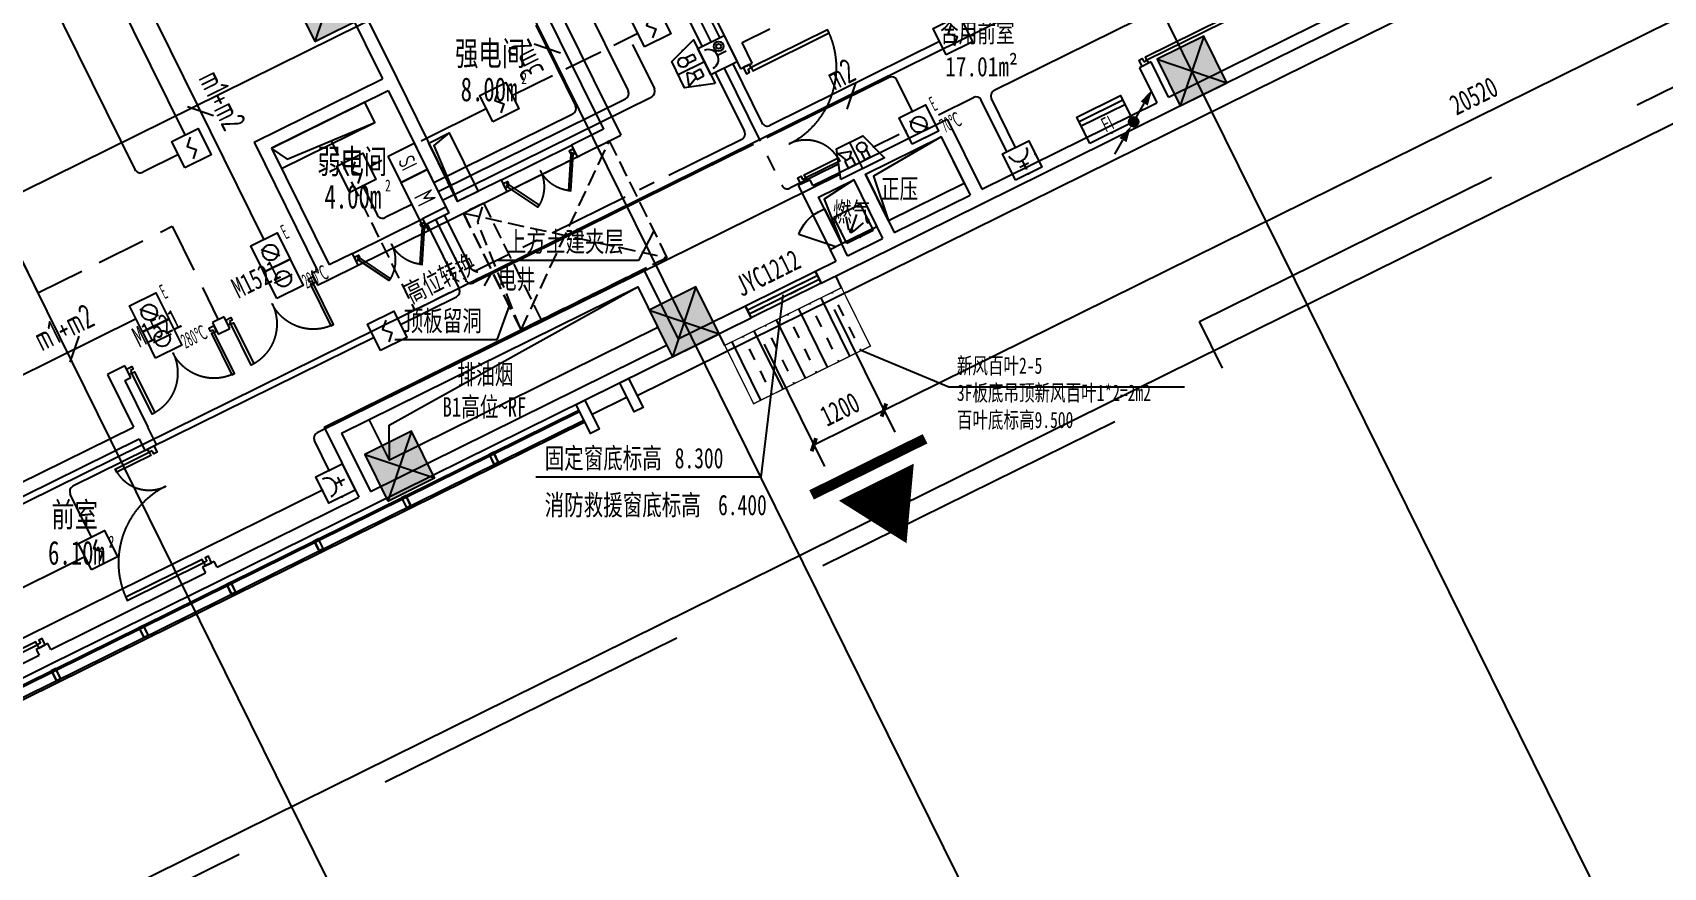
# Model space of a CAD drawing. Header units: millimetres. Extents: x -99490 to 495010, y -402480 to 18020.
# Drawn here: x 117101 to 142149, y -252895 to -240074 of the extents above; entities that cross this region are included whole.
import ezdxf
from ezdxf.enums import TextEntityAlignment as Align

# ---------------------------------------------------------------- set-up
doc = ezdxf.new("R2010")
doc.units = ezdxf.units.MM
doc.header["$LTSCALE"] = 1000
for name, pattern in [('__覆盖_A10-二层平面工作区_TEN25C3T$0$__附着_A70-百叶外参_TEN25H58_设计区$0$AI-Linetype-10', [0.841023, 0.420511, -0.420511]), ('__覆盖_A10-二层平面工作区_TEN25C3T$0$__附着_A70-百叶外参_TEN25H58_设计区$0$DASH', [0.35, 0.25, -0.1]), ('__覆盖_A10-二层平面工作区_TEN25C3T$0$AUDIT_D_200401211942-26', [0.35, 0.25, -0.1]), ('__覆盖_A10-二层平面工作区_TEN25C3T$0$DASH', [0.35, 0.25, -0.1]), ('__覆盖_A10-二层平面工作区_TEN25C3T$0$DASHED2', [0.375, 0.25, -0.125]), ('__覆盖_A10-二层平面工作区_TEN25C3T$0$HIDDEN', [9.525, 6.35, -3.175]), ('CENTER', [2, 1.25, -0.25, 0.25, -0.25]), ('HIDDEN', [9.525, 6.35, -3.175])]:
    doc.linetypes.add(name, pattern=pattern)
doc.layers.get('DEFPOINTS').update_dxf_attribs({"color": 9})
for name, color, linetype in [('__覆盖_A10-二层平面工作区_TEN25C3T$0$A-FIRE-EXIT', 9, 'Continuous'), ('__覆盖_A10-二层平面工作区_TEN25C3T$0$A-疏散方向', 9, 'Continuous'), ('__覆盖_A10-二层平面工作区_TEN25C3T$0$AD-NUMB', 9, 'Continuous'), ('__覆盖_A10-二层平面工作区_TEN25C3T$0$AE-DOOR-INSD', 9, 'Continuous'), ('A-建筑底图', 9, 'Continuous'), ('C-XREF-EXT', 7, 'Continuous'), ('E-FAS-DEVC', 3, 'Continuous'), ('E-FAS-DIMS', 6, 'Continuous'), ('E-FAS-WIRE', 4, 'Continuous'), ('E-FAS-WIRE2', 4, 'CENTER'), ('E-FAS-WIRE5', 4, 'HIDDEN'), ('E-POWR-EQPM', 3, 'Continuous'), ('E-UNIV-EL', 140, 'Continuous')]:
    doc.layers.add(name, color=color, linetype=linetype)
doc.styles.add('__覆盖_A10-二层平面工作区_TEN25C3T$0$__覆盖_A70-扶梯外参专项图纸_TEN25C3T_设计区$0$TH-STYLE1', font='Stfangso_0.ttf', dxfattribs={"width": 0.7})
doc.styles.add('__覆盖_A10-二层平面工作区_TEN25C3T$0$__附着_A70-百叶外参_TEN25H58_设计区$0$TH-STYLE1', font='Stfangso_0.ttf', dxfattribs={"width": 0.7})
doc.styles.add('__覆盖_A10-二层平面工作区_TEN25C3T$0$_TCH_SPACE', font='Stfangso_0.ttf', dxfattribs={"width": 0.7})
doc.styles.add('__覆盖_A10-二层平面工作区_TEN25C3T$0$STANDARD', font='Stfangso_0.ttf', dxfattribs={"width": 0.7})
doc.styles.add('__覆盖_A10-二层平面工作区_TEN25C3T$0$TH-STYLE1', font='Stfangso_0.ttf', dxfattribs={"width": 0.7})
doc.styles.add('__覆盖_A10-二层平面工作区_TEN25C3T$0$TH-STYLE1_T3', font='Stfangso_0.ttf', dxfattribs={"width": 0.7})
doc.styles.add('_TEL_DIM', font='TSSDENG', dxfattribs={"width": 0.65, "height": 3.5, "bigfont": 'TSSDCHN'})
doc.styles.add('TH-STYLE3', font='tssdeng.shx', dxfattribs={"width": 0.65, "bigfont": 'tssdchn.shx'})
doc.dimstyles.new('__覆盖_A10-二层平面工作区_TEN25C3T$0$_TCH_ARCH&&150', dxfattribs={"dimtxt": 313.953488, "dimasz": 150, "dimexe": 375, "dimexo": 450, "dimgap": 150, "dimtad": 1, "dimdec": 0, "dimzin": 0, "dimdsep": 46, "dimtxsty": '__覆盖_A10-二层平面工作区_TEN25C3T$0$TH-STYLE1_T3', "dimblk": '__覆盖_A10-二层平面工作区_TEN25C3T$0$_ArchTick', "dimcen": 0.09, "dimclrd": 256, "dimclre": 256, "dimclrt": 256, "dimazin": 2, "dimtfac": 1, "dimtdec": 0, "dimtix": 1, "dimtmove": 2, "dimatfit": 3, "dimfxl": 1, "dimtolj": 1, "dimtzin": 0, "dimarcsym": 0})

# ---------------------------------------------------------------- blocks, each defined once
blk = doc.blocks.new('E-BFAS712')
blk.add_lwpolyline([(-1.5, -1.5), (-1.5, 1.5), (1.5, 1.5), (1.5, -1.5)], close=True)
at = {"layer": 'E-UNIV-EL'}
blk.add_line((1, 0), (-1, 0), dxfattribs=at)
blk.add_circle((0, 0), 0.8, dxfattribs=at)
at = {"layer": 'E-UNIV-EL', "style": 'TH-STYLE3', "width": 0.5}
blk.add_attdef('F', text='', height=1.5, dxfattribs=at).set_placement((3, -1.25), align=Align.MIDDLE)
blk = doc.blocks.new('E-BFAS730')
blk.add_lwpolyline([(-1.5, -1.5), (-1.5, 1.5), (1.5, 1.5), (1.5, -1.5)], close=True)
at = {"layer": 'E-UNIV-EL'}
blk.add_line((-0.71, 0.71), (0.71, -0.71), dxfattribs=at)
blk.add_circle((0, 0), 0.8, dxfattribs=at)
at = {"layer": 'E-UNIV-EL', "style": 'TH-STYLE3', "width": 0.5}
blk.add_attdef('F', text='', height=1.5, dxfattribs=at).set_placement((2.25, 1.25), align=Align.MIDDLE)
blk = doc.blocks.new('E-BFAS110')
blk.add_lwpolyline([(-1.5, -1.5), (-1.5, 1.5), (1.5, 1.5), (1.5, -1.5)], close=True)
at = {"layer": 'E-UNIV-EL'}
blk.add_lwpolyline([(0.35, 1.06), (-0.35, 0.35), (0.35, -0.35), (-0.35, -1.06)], dxfattribs=at)
blk = doc.blocks.new('$equip$00003436')
for p in [(-1.5, 0), (0, 1.5), (0, -1.5), (1.5, 0)]:
    blk.add_point(p)
at = {"rotation": 359.9996786081254}
blk.add_blockref('E-BFAS110', (0, 0), dxfattribs=at)
at = {"color": 7, "style": '_TEL_DIM', "flags": 1}
for tag in ['REMARK', 'A']:
    blk.add_attdef(tag, text='', height=0.01, dxfattribs=at).set_placement((0, 0), align=Align.MIDDLE_CENTER)
blk = doc.blocks.new('E-BFAS610')
blk.add_lwpolyline([(-1.5, -1.5), (-1.5, 1.5), (1.5, 1.5), (1.5, -1.5)], close=True)
at = {"layer": 'E-UNIV-EL'}
for p, q in [((0, 0), (0, -1)), ((-0.5, -0.5), (0.5, -0.5))]:
    blk.add_line(p, q, dxfattribs=at)
blk.add_arc((0, 1), 1, 180, 0, dxfattribs=at)
blk = doc.blocks.new('$equip$00003445')
for p in [(-1.5, 0), (0, 1.5), (0, -1.5), (1.5, 0)]:
    blk.add_point(p)
at = {"rotation": 359.9996786081254}
blk.add_blockref('E-BFAS610', (0, 0), dxfattribs=at)
at = {"color": 7, "style": '_TEL_DIM', "flags": 1}
for tag in ['REMARK', 'A']:
    blk.add_attdef(tag, text='', height=0.01, dxfattribs=at).set_placement((0, 0), align=Align.MIDDLE_CENTER)
blk = doc.blocks.new('E-BFAS031')
blk.add_lwpolyline([(-2.5, -1.5), (-2.5, 1.5), (2.5, 1.5), (2.5, -1.5)], close=True)
at = {"layer": 'E-UNIV-EL'}
for p, q in [((-2.5, 1), (2.5, 1)), ((-2.5, 0.5), (2.5, 0.5))]:
    blk.add_line(p, q, dxfattribs=at)
at = {"layer": 'E-UNIV-EL', "style": 'TH-STYLE3', "width": 0.7}
blk.add_attdef('F', text='', height=1.5, dxfattribs=at).set_placement((0, -0.5), align=Align.MIDDLE)
blk = doc.blocks.new('$equip$00003470')
for p in [(2.5, 3), (0, 1.5), (5, 1.5), (2.5, 0)]:
    blk.add_point(p)
at = {"rotation": 359.9996786081254}
blk.add_blockref('E-BFAS031', (2.5, 1.5), dxfattribs=at).add_auto_attribs({'F': 'FI'})
at = {"color": 7, "style": '_TEL_DIM', "flags": 1}
for tag in ['REMARK', 'A']:
    blk.add_attdef(tag, text='', height=0.01, dxfattribs=at).set_placement((0, 0), align=Align.MIDDLE_CENTER)
blk = doc.blocks.new('$Equip$00002649')
at = {"layer": 'E-FAS-DEVC', "rotation": 359.9996786081254}
blk.add_blockref('E-BFAS110', (0, 0), dxfattribs=at)
blk = doc.blocks.new('E-BFAS212')
blk.add_lwpolyline([(-1.5, -1.5), (-1.5, 1.5), (1.5, 1.5), (1.5, -1.5)], close=True)
at = {"layer": 'E-UNIV-EL'}
blk.add_line((0, 0), (0, -1), dxfattribs=at)
for radius in [0.5, 0.25]:
    blk.add_circle((0.75, -0.5), radius, dxfattribs=at)
blk.add_arc((0, 1), 1, 180, 0, dxfattribs=at)
blk = doc.blocks.new('$equip$00003443')
at = {"layer": 'E-FAS-DEVC', "rotation": 359.9996786081254}
blk.add_blockref('E-BFAS212', (0, 0), dxfattribs=at)
blk = doc.blocks.new('E-BFAS330')
blk.add_lwpolyline([(-2.5, -1.5), (-1.5, 1.5), (1.5, 1.5), (2.5, -1.5)], close=True)
at = {"layer": 'E-UNIV-EL'}
for p, q in [((-1.56, 1), (-0.24, 0.6)), ((-1.1, 0), (-1.56, 1)), ((-0.5, 0), (-1.3, 0)), ((-1.3, 0), (-1.3, -0.8)), ((-0.7, 0), (-0.24, 0.6)), ((-0.5, 0), (-0.5, -0.8)), ((0, 1.5), (0, -1.5)), ((0.6, 0.1), (0.6, -0.8)), ((1.2, 0.1), (1.2, -0.8)), ((-1.3, -0.8), (-0.5, -0.8)), ((1.2, -0.8), (0.6, -0.8))]:
    blk.add_line(p, q, dxfattribs=at)
blk.add_circle((0.9, 0.5), 0.5, dxfattribs=at)
blk = doc.blocks.new('$equip$00003451')
for p in [(0, 3), (-2, 1.5), (0, 0), (2, 1.5)]:
    blk.add_point(p)
at = {"rotation": 359.9996786081254}
blk.add_blockref('E-BFAS330', (0, 1.5), dxfattribs=at)
at = {"color": 7, "style": '_TEL_DIM', "flags": 1}
for tag in ['REMARK', 'A']:
    blk.add_attdef(tag, text='', height=0.01, dxfattribs=at).set_placement((0, 0), align=Align.MIDDLE_CENTER)
blk = doc.blocks.new('E-BFAS140')
for p, q in [((-1.5, -1.5), (-1.5, 1.5)), ((-1.5, 1.5), (1.5, 1.5)), ((1.5, 1.5), (1.5, -1.5)), ((1.5, -1.5), (-1.5, -1.5))]:
    blk.add_line(p, q)
at = {"layer": 'E-UNIV-EL'}
for p, q in [((-0.71, -0.35), (-0.35, 0.97)), ((-0.71, -0.71), (0.71, 0.71)), ((-0.35, -0.71), (0.97, -0.35))]:
    blk.add_line(p, q, dxfattribs=at)
at = {"layer": 'E-UNIV-EL', "const_width": 0.25}
blk.add_lwpolyline([(-0.62, -0.44, 1), (-0.44, -0.62, 1)], format="xyb", close=True, dxfattribs=at)
blk = doc.blocks.new('$equip$00003438')
for p in [(-1.5, 0), (0, 1.5), (0, -1.5), (1.5, 0)]:
    blk.add_point(p)
at = {"rotation": 359.9996786081254}
blk.add_blockref('E-BFAS140', (0, 0), dxfattribs=at)
at = {"color": 7, "style": '_TEL_DIM', "flags": 1}
for tag in ['REMARK', 'A']:
    blk.add_attdef(tag, text='', height=0.01, dxfattribs=at).set_placement((0, 0), align=Align.MIDDLE_CENTER)
blk = doc.blocks.new('E-BFAS731')
blk.add_lwpolyline([(-1.5, -1.5), (-1.5, 1.5), (1.5, 1.5), (1.5, -1.5)], close=True)
at = {"layer": 'E-UNIV-EL'}
blk.add_line((-0.71, 0.71), (0.71, -0.71), dxfattribs=at)
blk.add_circle((0, 0), 0.8, dxfattribs=at)
at = {"layer": 'E-UNIV-EL', "style": 'TH-STYLE3', "width": 0.5}
for p in [(2.25, 1.25), (3, -1.25)]:
    blk.add_attdef('F', text='', height=1.5, dxfattribs=at).set_placement(p, align=Align.MIDDLE)
blk = doc.blocks.new('$equip$00003484')
for p in [(-1.5, 0), (0, 1.5), (0, -1.5), (1.5, 0)]:
    blk.add_point(p)
ref = blk.add_blockref('E-BFAS731', (0, 0), dxfattribs=dict(rotation=359.9996786081254))
ref.add_attrib('F', 'E', dxfattribs={"layer": 'E-UNIV-EL', "height": 1.5, "rotation": 359.9997, "style": 'TH-STYLE3', "width": 0.5}).set_placement((2.25, 1.25), align=Align.MIDDLE)
ref.add_attrib('F', '70℃', dxfattribs={"layer": 'E-UNIV-EL', "height": 1.5, "rotation": 359.9997, "style": 'TH-STYLE3', "width": 0.5}).set_placement((3, -1.25), align=Align.MIDDLE)
at = {"color": 7, "style": '_TEL_DIM', "flags": 1}
for tag in ['REMARK', 'A']:
    blk.add_attdef(tag, text='', height=0.01, dxfattribs=at).set_placement((0, 0), align=Align.MIDDLE_CENTER)
blk = doc.blocks.new('E-ANNO04')
blk.add_line((-1, -1), (1, 1))
at = {"style": 'TH-STYLE3', "width": 0.7}
blk.add_attdef('N', text='', height=2.5, dxfattribs=at).set_placement((0, 2.5), align=Align.MIDDLE)
blk = doc.blocks.new('E-BFAS011')
blk.add_lwpolyline([(-2.5, -1.5), (-2.5, 1.5), (2.5, 1.5), (2.5, -1.5)], close=True)
at = {"layer": 'E-UNIV-EL', "style": 'TH-STYLE3', "width": 0.7}
blk.add_attdef('F', text='', height=2, dxfattribs=at).set_placement((0, 0), align=Align.MIDDLE)
blk = doc.blocks.new('E-BLEADER-1')
blk.add_line((0.38, 0.65), (1.63, 2.81))
blk.add_lwpolyline([(1.63, 2.81, 1.25, 0, 0), (2.88, 4.98, 0, 0, 0)], format="xyseb")
at = {"const_width": 0.75}
blk.add_lwpolyline([(-0.38, 0, 1), (0.38, 0, 1)], format="xyb", close=True, dxfattribs=at)
blk.add_circle((0, 0), 0.75)
blk = doc.blocks.new('E-BLEADER-2')
blk.add_line((-2.88, -4.98), (-1.63, -2.81))
at = {"const_width": 0.75}
blk.add_lwpolyline([(-0.38, 0, 1), (0.38, 0, 1)], format="xyb", close=True, dxfattribs=at)
blk.add_lwpolyline([(-1.63, -2.81, 1.25, 0, 0), (-0.38, -0.65, 0, 0, 0)], format="xyseb")
blk.add_circle((0, 0), 0.75)
blk = doc.blocks.new('E-BFAS540')
blk.add_lwpolyline([(-1.5, -1.5), (-1.5, 1.5), (1.5, 1.5), (1.5, -1.5)], close=True)
at = {"layer": 'E-UNIV-EL', "style": 'TH-STYLE3', "width": 0.7}
blk.add_attdef('F', text='', height=1.7, dxfattribs=at).set_placement((0, 0), align=Align.MIDDLE)
blk = doc.blocks.new('$equip$00003467')
for p in [(-1.5, 0), (0, 1.5), (0, -1.5), (1.5, 0)]:
    blk.add_point(p)
at = {"rotation": 359.9996786081254}
blk.add_blockref('E-BFAS540', (0, 0), dxfattribs=at).add_auto_attribs({'F': 'SI'})
at = {"color": 7, "style": '_TEL_DIM', "flags": 1}
for tag in ['REMARK', 'A']:
    blk.add_attdef(tag, text='', height=0.01, dxfattribs=at).set_placement((0, 0), align=Align.MIDDLE_CENTER)
blk = doc.blocks.new('*U493')
for points in [[(0, 800), (0, 0), (600, 0), (600, 800)], [(600, 800), (0, 800), (537, 734), (600, 0)]]:
    blk.add_lwpolyline(points, close=True)
blk.add_lwpolyline([(0, 800), (537, 734), (600, 0)])
at = {"style": '__覆盖_A10-二层平面工作区_TEN25C3T$0$TH-STYLE1', "width": 0.7}
blk.add_attdef('留洞编号', (206, -20), '', height=200, dxfattribs=at)
blk = doc.blocks.new('*U494')
for points in [[(0, 800), (0, 0), (1300, 0), (1300, 800)], [(1300, 800), (0, 800), (1202, 717), (1300, 0)]]:
    blk.add_lwpolyline(points, close=True)
blk.add_lwpolyline([(0, 800), (1202, 717), (1300, 0)])
at = {"style": '__覆盖_A10-二层平面工作区_TEN25C3T$0$TH-STYLE1', "width": 0.7}
blk.add_attdef('留洞编号', (206, -20), '', height=200, dxfattribs=at)
blk = doc.blocks.new('*U499')
for points in [[(0, 1000), (0, 0), (350, 0), (350, 1000)], [(350, 1000), (0, 1000), (295, 931), (350, 0)]]:
    blk.add_lwpolyline(points, close=True)
blk.add_lwpolyline([(0, 1000), (295, 931), (350, 0)])
at = {"style": '__覆盖_A10-二层平面工作区_TEN25C3T$0$TH-STYLE1', "width": 0.7}
blk.add_attdef('留洞编号', (206, -20), '', height=200, dxfattribs=at)
blk = doc.blocks.new('*U550')
for points in [[(-40, -30), (-40, -200), (40, -200), (40, -30), (5, -30), (5, 0), (-5, 0), (-5, -30)], [(-35, -35), (-35, -195), (35, -195), (35, -35)], [(-35, -35), (-35, -195), (35, -195), (35, -35)]]:
    blk.add_lwpolyline(points, close=True)
blk = doc.blocks.new('__覆盖_A10-二层平面工作区_TEN25C3T$0$救援')
at = {"layer": '__覆盖_A10-二层平面工作区_TEN25C3T$0$A-FIRE-EXIT', "ltscale": 0.01, "const_width": 160}
blk.add_lwpolyline([(2313, 0), (368, 0)], dxfattribs=at)
at = {"layer": '__覆盖_A10-二层平面工作区_TEN25C3T$0$A-疏散方向', "flags": 128}
blk.add_lwpolyline([(1334, 1312, 0, 1283, 0), (1334, 266, 1283, 1283, 0)], format="xyseb", dxfattribs=at)
blk = doc.blocks.new('__覆盖_A10-二层平面工作区_TEN25C3T$0$_ArchTick')
at = {"color": 0, "linetype": 'ByBlock', "const_width": 0.4}
blk.add_lwpolyline([(-0.5, -0.5), (0.5, 0.5)], dxfattribs=at)
blk = doc.blocks.new('*D532')
at = {"layer": 'A-建筑底图', "linetype": 'ByBlock', "lineweight": -2, "transparency": 16777216}
for p, q in [((1527991, 411215), (1528921, 409333)), ((1510359, 400578), (1528755, 409669)), ((1509595, 402124), (1510525, 400241))]:
    blk.add_line(p, q, dxfattribs=at)
at = {"layer": 'DEFPOINTS', "color": 0, "linetype": 'ByBlock', "transparency": 16777216}
for p in [(1527792, 411618), (1528755, 409669), (1509395, 402527)]:
    blk.add_point(p, dxfattribs=at)
at = {"layer": 'A-建筑底图', "linetype": 'ByBlock', "lineweight": -2, "transparency": 16777216, "xscale": 150, "yscale": 150, "zscale": 150}
for p, rotation in [((1528755, 409669), 26.2983916370525), ((1510359, 400578), 206.2983916370525)]:
    blk.add_blockref('__覆盖_A10-二层平面工作区_TEN25C3T$0$_ArchTick', p, dxfattribs=dict(at, rotation=rotation))
at = {"layer": 'A-建筑底图', "linetype": 'ByBlock', "transparency": 16777216, "insert": (1519419, 405402), "char_height": 314, "attachment_point": 5, "rotation": 26.2984, "style": '__覆盖_A10-二层平面工作区_TEN25C3T$0$TH-STYLE1_T3'}
blk.add_mtext('\\A1;20520', dxfattribs=at)
blk = doc.blocks.new('*D533')
at = {"layer": 'A-建筑底图', "linetype": 'ByBlock', "lineweight": -2, "transparency": 16777216}
for p, q in [((1509595, 402124), (1510525, 400241)), ((1508519, 401592), (1509449, 399710)), ((1509283, 400046), (1510359, 400578))]:
    blk.add_line(p, q, dxfattribs=at)
at = {"layer": 'DEFPOINTS', "color": 0, "linetype": 'ByBlock', "transparency": 16777216}
for p in [(1509395, 402527), (1508320, 401995), (1510359, 400578)]:
    blk.add_point(p, dxfattribs=at)
at = {"layer": 'A-建筑底图', "linetype": 'ByBlock', "lineweight": -2, "transparency": 16777216, "xscale": 150, "yscale": 150, "zscale": 150}
for p, rotation in [((1510359, 400578), 26.29839163704476), ((1509283, 400046), 206.2983916370448)]:
    blk.add_blockref('__覆盖_A10-二层平面工作区_TEN25C3T$0$_ArchTick', p, dxfattribs=dict(at, rotation=rotation))
at = {"layer": 'A-建筑底图', "linetype": 'ByBlock', "transparency": 16777216, "insert": (1509683, 400590), "char_height": 314, "attachment_point": 5, "rotation": 26.2984, "style": '__覆盖_A10-二层平面工作区_TEN25C3T$0$TH-STYLE1_T3'}
blk.add_mtext('\\A1;1200', dxfattribs=at)
blk = doc.blocks.new('*U485')
for points in [[(30, 30), (60, 30), (60, 750), (30, 750)], [(1070, 30), (1040, 30), (1040, 350), (1070, 350)]]:
    blk.add_lwpolyline(points, close=True)
for points in [[(30, 0), (30, 30), (0, 30), (0, -30), (60, -30), (60, 0), (30, 0)], [(1070, 0), (1070, 30), (1100, 30), (1100, -30), (1040, -30), (1040, 0), (1070, 0)]]:
    blk.add_lwpolyline(points)
at = {"linetype": '__覆盖_A10-二层平面工作区_TEN25C3T$0$HIDDEN'}
for centre, radius, start, end in [((30, 30), 720, 0, 90), ((1070, 30), 320, 90, 180)]:
    blk.add_arc(centre, radius, start, end, dxfattribs=at)
blk = doc.blocks.new('__覆盖_A10-二层平面工作区_TEN25C3T$0$$DorLib2D$00000294')
at = {"layer": '__覆盖_A10-二层平面工作区_TEN25C3T$0$AE-DOOR-INSD', "xscale": 0.0009090909090909091, "yscale": 0.0009090909090909091, "zscale": 0.0009090909090909091}
blk.add_blockref('*U485', (-0.5, 0), dxfattribs=at)
blk = doc.blocks.new('*U472')
for points in [[(30, 30), (56, 15), (291, 422), (265, 437)], [(970, 30), (944, 15), (709, 422), (735, 437)]]:
    blk.add_lwpolyline(points, close=True)
for points in [[(30, 0), (30, 30), (0, 30), (0, -30), (60, -30), (60, 0), (30, 0)], [(970, 0), (970, 30), (1000, 30), (1000, -30), (940, -30), (940, 0), (970, 0)]]:
    blk.add_lwpolyline(points)
at = {"linetype": '__覆盖_A10-二层平面工作区_TEN25C3T$0$HIDDEN'}
for centre, start, end in [((30, 30), 0, 60), ((970, 30), 120, 180)]:
    blk.add_arc(centre, 470, start, end, dxfattribs=at)
blk = doc.blocks.new('__覆盖_A10-二层平面工作区_TEN25C3T$0$$DorLib2D$00000297')
at = {"layer": '__覆盖_A10-二层平面工作区_TEN25C3T$0$AE-DOOR-INSD', "xscale": 0.001, "yscale": 0.001, "zscale": 0.001}
blk.add_blockref('*U472', (-0.5, 0), dxfattribs=at)
blk = doc.blocks.new('*U496')
for points in [[(30, 30), (60, 30), (60, 500), (30, 500)], [(970, 30), (940, 30), (940, 500), (970, 500)]]:
    blk.add_lwpolyline(points, close=True)
for points in [[(30, 0), (30, 30), (0, 30), (0, -30), (60, -30), (60, 0), (30, 0)], [(970, 0), (970, 30), (1000, 30), (1000, -30), (940, -30), (940, 0), (970, 0)]]:
    blk.add_lwpolyline(points)
at = {"linetype": '__覆盖_A10-二层平面工作区_TEN25C3T$0$HIDDEN'}
for centre, start, end in [((30, 30), 0, 90), ((970, 30), 90, 180)]:
    blk.add_arc(centre, 470, start, end, dxfattribs=at)
blk = doc.blocks.new('__覆盖_A10-二层平面工作区_TEN25C3T$0$$DorLib2D$00000292')
at = {"layer": '__覆盖_A10-二层平面工作区_TEN25C3T$0$AE-DOOR-INSD', "xscale": 0.001, "yscale": 0.001, "zscale": 0.001}
blk.add_blockref('*U496', (-0.5, 0), dxfattribs=at)
blk = doc.blocks.new('__覆盖_A10-二层平面工作区_TEN25C3T$0$$DorLib2D$00000114')
at = {"color": 0}
blk.add_line((0.5, 0), (-0.207, 0.707), dxfattribs=at)
blk.add_arc((0.5, 0), 1, 135, 180, dxfattribs=at)
blk = doc.blocks.new('__覆盖_A10-二层平面工作区_TEN25C3T$0$$WINLIB2D$00000001')
at = {"color": 0}
for points in [[(-0.5, 0.5), (-0.5, -0.5)], [(-0.5, 0.5), (0.5, 0.5)], [(0.5, -0.5), (0.5, 0.5)], [(0.5, 0.167), (-0.5, 0.167)], [(0.5, -0.167), (-0.5, -0.167)], [(-0.5, -0.5), (0.5, -0.5)]]:
    blk.add_lwpolyline(points, dxfattribs=at)
blk = doc.blocks.new('A$C4BB53128')
at = {"layer": 'A-建筑底图'}
h = blk.add_hatch(color=256, dxfattribs=at)
h.dxf.hatch_style = 1
h.paths.add_polyline_path([(-20123.9, 15836.4), (-20885.9, 15459.8), (-20509.4, 14697.8), (-19747.3, 15074.4)])
h = blk.add_hatch(color=256, dxfattribs=at)
h.dxf.hatch_style = 1
h.paths.add_polyline_path([(-6857.7, 14779.6), (-7574.9, 14425.1), (-7220.5, 13707.9), (-6503.3, 14062.4)])
h = blk.add_hatch(color=256, dxfattribs=at)
h.dxf.hatch_style = 1
h.paths.add_polyline_path([(-14657.2, 10925), (-15374.4, 10570.6), (-15020, 9853.4), (-14302.8, 10207.8)])
at = {"layer": 'A-建筑底图', "linetype": '__覆盖_A10-二层平面工作区_TEN25C3T$0$__附着_A70-百叶外参_TEN25H58_设计区$0$AI-Linetype-10'}
h = blk.add_hatch(dxfattribs=at)
h.set_pattern_fill('TRANS', color=256, scale=200, angle=116.3)
h.set_pattern_definition([(116.3, (-1795661.24, -940507.8), (-341.56133, -168.810124), []), (116.3, (-1795832.02, -940592.2), (-341.56133, -168.810124), [190.5, -190.5])])
h.paths.add_polyline_path([(-14214.2, 10028.5), (-13771.1, 9132), (-11978.1, 10018.1), (-12421.2, 10914.6)])
at = {"layer": 'A-建筑底图'}
h = blk.add_hatch(color=256, dxfattribs=at)
h.dxf.hatch_style = 1
h.paths.add_polyline_path([(-19028, 8709.2), (-19745.2, 8354.8), (-19390.8, 7637.6), (-18673.6, 7992)])
for p, q in [((0, 0), (-32337.1, 65433.7)), ((-9704.4, 0), (-40136.6, 61579.2)), ((-19408.8, 0), (-47936.2, 57724.7)), ((-50080.8, 0), (16411.2, 32860.1)), ((-40375.2, 0), (16333.4, 28025.2)), ((-26832.6, 0), (16395.1, 21362.9)), ((-15743.1, 17861.9), (-14170.2, 14679.3)), ((-17359.9, 16393.6), (-15809.2, 13255.9)), ((-17494.9, 16215.4), (-16077.1, 13346.5)), ((-20123.9, 15836.4, 0), (-20509.4, 14697.8, 0)), ((-7399.8, 13619.2), (-2962.2, 15812.3)), ((-7398.8, 13842.8), (-3140.4, 15947.3)), ((-20004, 15198.4), (-19472.4, 14122.6)), ((-19736.1, 15107.8), (-19248.8, 14121.6)), ((-13946.6, 14678.3), (-13520.7, 14888.8)), ((-6857.7, 14779.6, 0), (-7220.5, 13707.9, 0)), ((-14170.2, 14679.3), (-13970.9, 14275.9)), ((-13791.6, 14364.5), (-13946.6, 14678.3)), ((-13970.9, 14275.9), (-13791.6, 14364.5)), ((-7664.6, 14380.7), (-7843.9, 14292.1)), ((-7843.9, 14292.1), (-7578.1, 13754.2)), ((-7398.8, 13842.8), (-7664.6, 14380.7)), ((-7574.9, 14425.1, 0), (-6503.3, 14062.4, 0)), ((-21444.7, 13147.9), (-19472.4, 14122.6)), ((-19248.8, 14121.6), (-18318.4, 12238.9)), ((-21176.8, 13057.2), (-19383.8, 13943.3)), ((-19383.8, 13943.3), (-18497.7, 12150.3)), ((-10268.6, 12201.5), (-7399.8, 13619.2)), ((-10267.6, 12425.1), (-7578.1, 13754.2)), ((-16077.1, 13346.5), (-16570.2, 13102.9)), ((-12233.6, 12792), (-10799.2, 13500.8)), ((-21444.7, 13147.9), (-20470, 11175.6)), ((-21176.8, 13057.2), (-20290.7, 11264.2)), ((-17646, 12571.2, 0), (-16570.2, 13102.9, 0)), ((-16570.2, 13102.9), (-16481.6, 12923.6)), ((-16481.6, 12923.6), (-15809.2, 13255.9)), ((-12055.4, 12657), (-10889.9, 13232.9)), ((-17557.4, 12391.9, 0), (-16481.6, 12923.6, 0)), ((-12861.2, 12481.8), (-12233.6, 12792)), ((-17646, 12571.2), (-18318.4, 12238.9)), ((-17557.4, 12391.9), (-17646, 12571.2)), ((-12905.5, 12571.5), (-13084.8, 12482.9)), ((-12861.2, 12481.8), (-12905.5, 12571.5)), ((-12772.6, 12302.5), (-12234.7, 12568.4)), ((-18319.4, 12015.3), (-17557.4, 12391.9)), ((-13084.8, 12482.9), (-12996.2, 12303.6)), ((-12996.2, 12303.6), (-12863.3, 12034.6)), ((-12684, 12123.3), (-12772.6, 12302.5)), ((-11612.3, 11760.5), (-10446.9, 12336.5)), ((-18497.7, 12150.3), (-18856.3, 11973.1)), ((-12863.3, 12034.6), (-12684, 12123.3)), ((-12863.3, 12034.6, 0), (-12597.4, 11496.7, 0)), ((-12684, 12123.3, 0), (-12418.1, 11585.4, 0)), ((-11613.4, 11536.9), (-10268.6, 12201.5)), ((-19932.1, 11441.4, 0), (-18856.3, 11973.1, 0)), ((-19843.5, 11262.1, 0), (-18767.7, 11793.8, 0)), ((-18856.3, 11973.1), (-18767.7, 11793.8)), ((-18767.7, 11793.8), (-18319.4, 12015.3)), ((-15305.4, 11785.2), (-15542.3, 11329.9)), ((-12418.1, 11585.4), (-12597.4, 11496.7)), ((-12329.5, 11406.1), (-12418.1, 11585.4)), ((-12330.6, 11182.5), (-11613.4, 11536.9)), ((-12329.5, 11406.1), (-11791.6, 11671.9)), ((-19932.1, 11441.4), (-20290.7, 11264.2)), ((-19843.5, 11262.1), (-19932.1, 11441.4)), ((-15542.3, 11329.9), (-17695.9, 11329.9)), ((-12508.8, 11317.5), (-12822.6, 11162.4)), ((-12597.4, 11496.7), (-12508.8, 11317.5)), ((-20470, 11175.6), (-20559.6, 11131.3)), ((-20559.6, 11131.3), (-20471, 10952)), ((-20471, 10952), (-20291.7, 11040.6)), ((-20369.4, 8771.4), (-15461, 11197)), ((-20291.7, 11040.6), (-19843.5, 11262.1)), ((-15461, 11197), (-14929.3, 10121.2)), ((-12822.6, 11162.4), (-12734, 10983.1)), ((-12734, 10983.1), (-12330.6, 11182.5)), ((-12421.2, 10914.6, 0), (-12509.8, 11093.9)), ((-20101.5, 8680.7), (-15551.7, 10929.1)), ((-15551.7, 10929.1), (-15108.6, 10032.6)), ((-14657.2, 10925, 0), (-15020, 9853.4, 0)), ((-13324.5, 10802.8), (-13660.5, 8005)), ((-17527, 10638), (-17713.7, 10114.2)), ((-15374.4, 10570.6, 0), (-14302.8, 10207.8, 0)), ((-13898.4, 10630.7), (-14929.3, 10121.2)), ((-13809.8, 10451.4), (-13898.4, 10630.7)), ((-21904.4, 10466.8), (-22083.7, 10378.2)), ((-22083.7, 10378.2), (-21995.1, 10198.9)), ((-21995.1, 10198.9), (-21815.8, 10287.5)), ((-21815.8, 10287.5), (-21904.4, 10466.8)), ((-14930.4, 9897.6), (-13809.8, 10451.4)), ((-19658.4, 7784.2), (-15108.6, 10032.6)), ((-17713.7, 10114.2), (-19280.9, 10114.2)), ((-14214.2, 10028.5, 0), (-14302.8, 10207.8)), ((-19659.4, 7560.6), (-14930.4, 9897.6)), ((-23428.5, 9713.7), (-23697.4, 9580.8)), ((-23697.4, 9580.8), (-23298.6, 8773.8)), ((-23429.5, 9490.1), (-23339.9, 9534.4)), ((-23339.9, 9534.4), (-23428.5, 9713.7)), ((-23429.5, 9490.1), (-23075, 8772.8)), ((-29543.4, 2564.5), (-16454.4, 9032.9)), ((-29534.5, 2546.5), (-16445.6, 9015)), ((-29468, 2412.1), (-16379.1, 8880.5)), ((-29454.7, 2385.2), (-16365.8, 8853.6)), ((-22942.1, 8503.8), (-23075, 8772.8)), ((-20369.4, 8771.4), (-19837.7, 7695.6)), ((-23210, 8594.5), (-23121.4, 8415.2)), ((-20101.5, 8680.7), (-19658.4, 7784.2)), ((-19028, 8709.2, 0), (-19390.8, 7637.6, 0)), ((-23121.4, 8415.2), (-22942.1, 8503.8)), ((-19745.2, 8354.8, 0), (-18673.6, 7992, 0)), ((-13660.5, 8005), (-17115.8, 8005)), ((-22012.8, 6397.6), (-19659.4, 7560.6)), ((-22011.7, 6621.2), (-19837.7, 7695.6)), ((-24566.7, 5358.5), (-22191, 6532.6)), ((-22056, 6710.8), (-22235.3, 6622.2)), ((-22235.3, 6622.2), (-22191, 6532.6)), ((-22011.7, 6621.2), (-22056, 6710.8)), ((-24567.6, 5134.9), (-22012.8, 6397.6)), ((-28869.9, 3231.9), (-24746, 5269.9)), ((-24611.1, 5448.1), (-24790.4, 5359.5)), ((-24790.4, 5359.5), (-24746, 5269.9)), ((-24566.7, 5358.5), (-24611.1, 5448.1)), ((-28871, 3008.3), (-24567.7, 5135)), ((-24567.7, 5135), (-24567.6, 5134.9))]:
    blk.add_line(p, q, dxfattribs=at)
at = {"layer": 'A-建筑底图', "linetype": 'ByBlock'}
for p, q in [((-10799.2, 13500.8), (-10267.6, 12425.1)), ((-10889.9, 13232.9), (-10446.9, 12336.5)), ((-12234.7, 12568.4), (-11791.6, 11671.9)), ((-12055.4, 12657), (-11612.3, 11760.5)), ((-25764, 7555.4), (-23298.6, 8773.8)), ((-25585.8, 7420.4), (-23210, 8594.5))]:
    blk.add_line(p, q, dxfattribs=at)
at = {"layer": 'A-建筑底图', "linetype": '__覆盖_A10-二层平面工作区_TEN25C3T$0$DASH'}
for p, q in [((-17343.7, 10266.6), (-15988.4, 13167.3)), ((-18229.8, 12059.6), (-15102.3, 11374.3)), ((-13868.9, 10571), (-12793.1, 11102.6)), ((-13839.3, 10511.2), (-12763.5, 11042.9)), ((-12822.6, 11162.4), (-12734, 10983.1)), ((-13898.4, 10630.7), (-13809.8, 10451.4))]:
    blk.add_line(p, q, dxfattribs=at)
at = {"layer": 'A-建筑底图', "linetype": '__覆盖_A10-二层平面工作区_TEN25C3T$0$DASHED2', "ltscale": 20}
blk.add_lwpolyline([(-26155.5, 0), (-6567.9, 9680.1), (-6922.4, 10397.3), (6441.7, 17001.8), (16399.6, 43822.2)], dxfattribs=at)
at = {"layer": 'A-建筑底图'}
for points in [[(10249.9, 31568.3), (5902.3, 19858.5), (-15559, 9252.4)], [(-21174.8, 13053.3), (-20938.4, 12887.1), (-19587.2, 13452.4)], [(-19675.6, 8891.1), (-15551.7, 10929.1), (-15241.6, 10301.6), (-19365.5, 8263.6), (-19675.6, 8891.1)], [(-19365.5, 8263.6), (-19367, 8804.8), (-15551.7, 10929.1)], [(-15715.6, 9230.8), (-16253.5, 8964.9)]]:
    blk.add_lwpolyline(points, dxfattribs=at)
at = {"layer": 'A-建筑底图', "linetype": '__覆盖_A10-二层平面工作区_TEN25C3T$0$DASH', "lineweight": -2, "ltscale": 3}
blk.add_lwpolyline([(-32514.9, 26520), (-24764.9, 10837.8), (-22702.9, 11856.9), (-21994.1, 10422.4)], dxfattribs=at)
at = {"layer": 'A-建筑底图', "elevation": 0}
for points in [[(-20509.4, 14697.8), (-19747.3, 15074.4), (-20123.9, 15836.4), (-20885.9, 15459.8)], [(-7220.5, 13707.9), (-6503.3, 14062.4), (-6857.7, 14779.6), (-7574.9, 14425.1)], [(-15020, 9853.4), (-14302.8, 10207.8), (-14657.2, 10925), (-15374.4, 10570.6)], [(-19390.8, 7637.6), (-18673.6, 7992), (-19028, 8709.2), (-19745.2, 8354.8)]]:
    blk.add_lwpolyline(points, close=True, dxfattribs=at)
at = {"layer": 'A-建筑底图'}
blk.add_lwpolyline([(-21176.8, 13057.3), (-21021.4, 12743.6), (-19587.3, 13452.4), (-19741.7, 13765.4)], close=True, dxfattribs=at)
at = {"layer": 'A-建筑底图', "linetype": '__覆盖_A10-二层平面工作区_TEN25C3T$0$DASH'}
for points in [[(-20262.8, 13169.7), (-18979.8, 10573.5), (-17786.7, 11163.1), (-17941, 10888.5)], [(-17343.6, 10266.7), (-18010.1, 11920.1), (-17915.9, 12214.7)]]:
    blk.add_lwpolyline(points, dxfattribs=at)
for points in [[(-18229.8, 12059.6), (-15988.4, 13167.3), (-15102.3, 11374.3), (-17343.7, 10266.6)], [(-18229.6, 12059.7), (-17343.6, 10266.7), (-17029.8, 10421.8), (-17915.9, 12214.7)]]:
    blk.add_lwpolyline(points, close=True, dxfattribs=at)
at = {"layer": 'A-建筑底图', "linetype": '__覆盖_A10-二层平面工作区_TEN25C3T$0$__附着_A70-百叶外参_TEN25H58_设计区$0$DASH', "const_width": 20, "elevation": 0}
blk.add_lwpolyline([(-14214.2, 10028.5), (-13771.1, 9132), (-11978.1, 10018.1), (-12421.2, 10914.6)], close=True, dxfattribs=at)
at = {"layer": 'A-建筑底图', "elevation": 0}
blk.add_lwpolyline([(-12111.8, 9952), (-10771.1, 9389.2), (-7152.2, 9389.2)], dxfattribs=at)
at = {"layer": 'A-建筑底图', "extrusion": (-2.02758e-08, -3.26368e-08, 1), "elevation": 0}
for points in [[(-15691.9, 9521.3), (-15470.4, 9073.1), (-15604.9, 9006.6), (-15826.4, 9454.9)], [(-16364.3, 9189.1), (-16142.7, 8740.8), (-16277.2, 8674.3), (-16498.7, 9122.6)]]:
    blk.add_lwpolyline(points, close=True, dxfattribs=at)
at = {"layer": 'A-建筑底图'}
for name, p, xscale, yscale, zscale, rotation in [('__覆盖_A10-二层平面工作区_TEN25C3T$0$$DorLib2D$00000294', (-8197.3, 15232.9), -2000, 2000, -2000, 296.2983916369316), ('__覆盖_A10-二层平面工作区_TEN25C3T$0$$DorLib2D$00000294', (-13438.2, 13423.7), 2000, 2000, 2000, 296.2983916369347), ('__覆盖_A10-二层平面工作区_TEN25C3T$0$$DorLib2D$00000297', (-17063.8, 12747.4), 1200, -1200, 1200, 26.29839163699175), ('__覆盖_A10-二层平面工作区_TEN25C3T$0$$DorLib2D$00000297', (-19349.9, 11617.6), 1200, -1200, 1200, 26.29839163692858), ('__覆盖_A10-二层平面工作区_TEN25C3T$0$$DorLib2D$00000294', (-22588.7, 7563), -2000, -2000, -2000, 296.2983916369389), ('__覆盖_A10-二层平面工作区_TEN25C3T$0$$DorLib2D$00000294', (-25143.7, 6300.3), -2000, -2000, -2000, 296.2983916369749)]:
    blk.add_blockref(name, p, dxfattribs=dict(at, xscale=xscale, yscale=yscale, zscale=zscale, rotation=rotation))
at = {"layer": 'A-建筑底图', "xscale": -1, "rotation": 26.29839163689869}
for name, p in [('*U499', (-18004.6, 12394)), ('*U494', (-10535.5, 12515.7)), ('*U493', (-11880.2, 11851.2))]:
    blk.add_blockref(name, p, dxfattribs=at)
at = {"layer": 'A-建筑底图', "lineweight": -2, "xscale": 599.9999999999999, "yscale": -600, "zscale": 599.9999999999999, "rotation": 296.2983916369322}
blk.add_blockref('__覆盖_A10-二层平面工作区_TEN25C3T$0$$DorLib2D$00000114', (-12640.7, 11810), dxfattribs=at)
at = {"layer": 'A-建筑底图'}
ref = blk.add_blockref('__覆盖_A10-二层平面工作区_TEN25C3T$0$$DorLib2D$00000292', (-21187.7, 10709.4), dxfattribs=dict(at, xscale=1500, yscale=-1500, zscale=1500, rotation=26.29839163692623))
ref.add_attrib('A', 'M1521', (-21684.7, 10742.6), dxfattribs={"layer": '__覆盖_A10-二层平面工作区_TEN25C3T$0$AD-NUMB', "height": 313.95, "rotation": 26.29839, "style": '__覆盖_A10-二层平面工作区_TEN25C3T$0$TH-STYLE1', "width": 0.7})
ref = blk.add_blockref('__覆盖_A10-二层平面工作区_TEN25C3T$0$$WINLIB2D$00000001', (-13316.2, 10806.9), dxfattribs=dict(at, xscale=-1200, yscale=-200, zscale=-1200, rotation=26.29839163699046))
ref.add_attrib('A', 'JYC1212', (-13958.3, 10768.4), dxfattribs={"layer": '__覆盖_A10-二层平面工作区_TEN25C3T$0$AD-NUMB', "height": 313.95, "rotation": 26.29839, "style": '__覆盖_A10-二层平面工作区_TEN25C3T$0$STANDARD', "width": 0.7})
ref = blk.add_blockref('__覆盖_A10-二层平面工作区_TEN25C3T$0$$DorLib2D$00000292', (-22711.7, 9956.2), dxfattribs=dict(at, xscale=1500, yscale=-1500, zscale=1500, rotation=26.29839163692672))
ref.add_attrib('A', 'M1521', (-23208.8, 9989.4), dxfattribs={"layer": '__覆盖_A10-二层平面工作区_TEN25C3T$0$AD-NUMB', "height": 313.95, "rotation": 26.29839, "style": '__覆盖_A10-二层平面工作区_TEN25C3T$0$TH-STYLE1', "width": 0.7})
for name, p, rotation in [('__覆盖_A10-二层平面工作区_TEN25C3T$0$救援', (-10808.1, 8756.9), 206.3), ('*U550', (-17710.6, 8189.1), 206.2983916366045), ('*U550', (-19055.3, 7524.5), 206.2983916366045), ('*U550', (-20400.1, 6859.9), 206.2983916366045), ('*U550', (-21744.8, 6195.4), 206.2983916366045), ('*U550', (-23089.6, 5530.8), 206.2983916366045), ('*U550', (-24434.4, 4866.2), 206.2983916366045)]:
    blk.add_blockref(name, p, dxfattribs=dict(at, rotation=rotation))
at = {"layer": 'A-建筑底图', "style": '__覆盖_A10-二层平面工作区_TEN25C3T$0$TH-STYLE1'}
for s, height, width, p in [('合用前室', 300, 0.7, (-10908.4, 14681.5)), ('强电间', 375, 0.7, (-18356.8, 14325)), ('17.01m²', 300, 0.8, (-10828.9, 14159.5)), ('弱电间', 375, 0.7, (-20474.1, 12665.9)), ('上方土建夹层', 313.95, 0.7, (-17560.9, 11464.9)), ('顶板留洞', 313.95, 0.7, (-19145.9, 10249.2)), ('固定窗底标高', 313.95, 0.7, (-16980.8, 8140)), ('8.300', 313.95, 0.7, (-14983, 8140)), ('消防救援窗底标高', 313.95, 0.7, (-16980.8, 7420)), ('前室', 375, 0.7, (-24557.8, 7240.3)), ('6.400', 313.95, 0.7, (-14317, 7420))]:
    blk.add_text(s, height=height, dxfattribs=dict(at, width=width)).set_placement(p)
at = {"layer": 'A-建筑底图', "linetype": 'ByBlock', "width": 0.7}
for s, height, style, p in [('8.00m', 366.28, '__覆盖_A10-二层平面工作区_TEN25C3T$0$_TCH_SPACE', (-18271.5, 13777.9)), ('2', 183.1, '__覆盖_A10-二层平面工作区_TEN25C3T$0$_TCH_SPACE', (-17340.4, 14040.4)), ('2', 183.1, '__覆盖_A10-二层平面工作区_TEN25C3T$0$_TCH_SPACE', (-19432.1, 12392.7)), ('正压', 300, '__覆盖_A10-二层平面工作区_TEN25C3T$0$TH-STYLE1', (-11816, 12282.8)), ('4.00m', 366.28, '__覆盖_A10-二层平面工作区_TEN25C3T$0$_TCH_SPACE', (-20363.3, 12130.2)), ('燃气', 300, '__覆盖_A10-二层平面工作区_TEN25C3T$0$TH-STYLE1', (-12552.8, 11928.4)), ('6.10m', 366.28, '__覆盖_A10-二层平面工作区_TEN25C3T$0$_TCH_SPACE', (-24609.1, 6660.1)), ('2', 183.1, '__覆盖_A10-二层平面工作区_TEN25C3T$0$_TCH_SPACE', (-23677.9, 6922.6))]:
    blk.add_text(s, height=height, dxfattribs=dict(at, style=style)).set_placement(p)
at = {"layer": 'A-建筑底图', "linetype": '__覆盖_A10-二层平面工作区_TEN25C3T$0$AUDIT_D_200401211942-26', "style": '__覆盖_A10-二层平面工作区_TEN25C3T$0$TH-STYLE1', "width": 0.7}
blk.add_text('高位转换', height=300, rotation=26.3, dxfattribs=at).set_placement((-19027.5, 10670))
at = {"layer": 'A-建筑底图', "linetype": 'ByBlock', "char_height": 300, "attachment_point": 1, "style": '__覆盖_A10-二层平面工作区_TEN25C3T$0$TH-STYLE1'}
for s, width, insert in [('\\pi20.184;电井', 632.07, (-17718.5, 11196.8)), ('\\pi361.71;排油烟\\P\\pi-9.2899; B1高位~RF', 1624.511, (-18682.4, 9732.7))]:
    blk.add_mtext_dynamic_manual_height_columns(s, width=width, gutter_width=1500, heights=[0], dxfattribs=dict(at, insert=insert))
at = {"layer": 'A-建筑底图', "insert": (-10649.4, 9842.4, 0), "char_height": 250, "attachment_point": 1, "style": '__覆盖_A10-二层平面工作区_TEN25C3T$0$__附着_A70-百叶外参_TEN25H58_设计区$0$TH-STYLE1'}
blk.add_mtext('新风百叶2-5\\P3F板底吊顶新风百叶1*2=2m2\\P百叶底标高9.500', dxfattribs=at)
at = {"layer": 'A-建筑底图', "style": '__覆盖_A10-二层平面工作区_TEN25C3T$0$__覆盖_A70-扶梯外参专项图纸_TEN25C3T_设计区$0$TH-STYLE1', "width": 0.7}
for tag, p in [('从一层上', (-22115.9, 51236.1)), ('下至一层', (-21070.5, 50140.8)), ('上至三层', (-29785.2, 44316)), ('从三层下', (-28727.8, 43187.7))]:
    blk.add_attdef(tag, p, '', height=125, rotation=42.0392, dxfattribs=at)
at = {"layer": 'A-建筑底图', "linetype": 'ByBlock'}
for p1, p2, picture, middle in [((-12734, 10983.1), (5662.2, 20074.4), '*D532', (-2710.2, 13858)), ((-13809.8, 10451.4), (-12734, 10983.1), '*D533', (-12446.2, 9046.5))]:
    dim = blk.add_aligned_dim(p1=p1, p2=p2, distance=-2174.4, dimstyle='__覆盖_A10-二层平面工作区_TEN25C3T$0$_TCH_ARCH&&150', dxfattribs=at)
    dim.commit()
    dim.dimension.update_dxf_attribs({"geometry": picture, "text_midpoint": middle, "insert": (-1522129.4, -391544)})

msp = doc.modelspace()

# ---------------------------------------------------------------- linework, layer by layer
at = {"layer": 'E-FAS-WIRE', "linetype": 'Continuous'}
for p, q in [((127656, -240151), (120353, -225372)), ((120654, -243249), (114137, -230062)), ((122162, -232702), (126248, -240970)), ((119443, -241645), (117877, -238476)), ((136180, -238834), (131868, -240965)), ((117107, -239007), (118673, -242176)), ((124829, -239959), (125442, -241201)), ((126399, -240090), (126029, -240272)), ((131033, -240212), (128424, -241501)), ((125827, -240372), (125289, -240638)), ((126314, -240257), (126651, -240938)), ((127856, -240555), (128303, -241460)), ((125088, -240738), (124471, -241042)), ((130256, -240763), (128376, -241692)), ((130614, -241283), (130377, -240804)), ((123330, -242513), (126207, -241090)), ((123396, -242647), (126610, -241059)), ((131016, -241335), (131552, -241071)), ((132064, -241905), (131672, -241111)), ((132199, -241838), (131827, -241085)), ((123071, -241734), (124068, -241241)), ((123263, -242378), (125401, -241321)), ((130019, -241828), (130411, -241634)), ((119341, -241946), (118794, -242216)), ((128174, -241792), (123873, -243917)), ((122275, -242128), (122465, -242033)), ((129502, -242251), (121470, -246220)), ((122173, -242429), (122393, -242875)), ((122926, -242712), (122514, -242916)), ((123294, -242948), (123753, -243876)), ((123160, -243015), (123651, -244010)), ((122750, -244556), (123611, -244131)), ((118692, -244470), (116800, -245405)), ((122346, -244755), (117721, -247041)), ((121655, -246798), (121429, -246341)), ((121553, -247100), (114753, -250460)), ((118005, -247821), (117680, -247162)), ((114564, -249773), (117903, -248122))]:
    msp.add_line(p, q, dxfattribs=at)
for centre, start, end in [((126570, -240978), 296.2984, 26.2984), ((130296, -240843), 26.2984, 116.2984), ((131907, -241045), 116.2984, 206.2984), ((125361, -241241), 296.2984, 26.2984), ((126168, -241010), 296.2984, 26.2984), ((131592, -241151), 26.2984, 116.2984), ((128384, -241420), 206.2984, 296.2984), ((118754, -242136), 206.2984, 296.2984), ((122474, -242835), 206.2984, 296.2984), ((123833, -243836), 206.2984, 296.2984), ((123571, -244050), 296.2984, 26.2984), ((121510, -246301), 116.2984, 206.2984), ((117760, -247122), 116.2984, 206.2984)]:
    msp.add_arc(centre, 90, start, end, dxfattribs=at)
at = {"layer": 'E-FAS-WIRE2'}
for p, q in [((127387, -240284), (121202, -227769)), ((127587, -240688), (128034, -241593)), ((127721, -240621), (128612, -242423)), ((127993, -241714), (123941, -243716)), ((129481, -242094), (128732, -242464)), ((123429, -242882), (123821, -243675))]:
    msp.add_line(p, q, dxfattribs=at)
for centre, start, end in [((127954, -241633), 296.2984, 26.2984), ((128692, -242383), 206.2984, 296.2984), ((123901, -243636), 206.2984, 296.2984)]:
    msp.add_arc(centre, 90, start, end, dxfattribs=at)
at = {"layer": 'E-FAS-WIRE5'}
msp.add_line((127522, -240218), (121270, -227568), dxfattribs=at)

# ---------------------------------------------------------------- block references
at = {"layer": 'C-XREF-EXT'}
msp.add_blockref('A$C4BB53128', (141947, -254906), dxfattribs=at)
at = {"layer": 'E-FAS-DEVC'}
for name, p, xscale, yscale, zscale, rotation in [('$Equip$00002649', (126601, -239990), 150, 150, 150, 26.2983916369641), ('$Equip$00002649', (131234, -240112), 150, 150, 150, 26.2983916369641), ('$equip$00003451', (127420, -240519), 150, 150, 150, 116.298070245231), ('$equip$00003443', (127621, -240419), 149.9999999999999, 149.9999999999999, 149.9999999999999, 116.2983916370953), ('$equip$00003436', (124270, -241142), 150, 150, 150, 26.29839163813292), ('$equip$00003484', (130714, -241485), 150, 150, 150, 26.29839195835474), ('$equip$00003470', (133340, -241777), 150, 150, 150, 26.29839163699461), ('$Equip$00002649', (119543, -241847), 150, 150, 150, 26.29839163697536), ('$equip$00003451', (129849, -242163), 150, 150, 150, 26.2983916369641), ('$equip$00003436', (122073, -242227), 150, 150, 150, 26.2983916369629), ('$equip$00003467', (122862, -242074), 150, 150, 150, 296.2983916369504), ('$equip$00003445', (132299, -242040), 150, 150, 150, 26.29839163699461), ('$equip$00003438', (129711, -243012), 150, 150, 150, 26.2983916369641), ('$Equip$00002649', (122548, -244656), 150, 150, 150, 26.2983916369641), ('$equip$00003445', (121755, -247000), 150, 150, 150, 116.2983916369072), ('$Equip$00002649', (118105, -248023), 150, 150, 150, 26.2983916369641)]:
    msp.add_blockref(name, p, dxfattribs=dict(at, xscale=xscale, yscale=yscale, zscale=zscale, rotation=rotation))
at = {"layer": 'E-FAS-DEVC', "xscale": 150, "yscale": 150, "zscale": 150}
for name, p, rotation, values in [('E-BFAS011', (123128, -242612), 296.2983916369759, {'F': 'M'}), ('E-BFAS730', (120754, -243451), 26.29839195835474, {'F': 'E'}), ('E-BFAS712', (120953, -243854), 26.29839195835474, {'F': '280℃'}), ('E-BFAS730', (118893, -244370), 26.29839195835474, {'F': 'E'}), ('E-BFAS712', (119093, -244774), 26.29839195835474, {'F': '280℃'})]:
    msp.add_blockref(name, p, dxfattribs=dict(at, rotation=rotation)).add_auto_attribs(values)
at = {"layer": 'E-FAS-DIMS', "xscale": 150, "yscale": 150, "zscale": 150}
for p, rotation, values in [((125007, -240320), 116.298391637021, {'N': '3m2'}), ((119679, -241277), 296.2984115854396, {'N': 'm1+m2'}), ((129678, -241049), 26.29839163697319, {'N': 'm2'}), ((117746, -244937), 26.29839163697319, {'N': 'm1+m2'})]:
    msp.add_blockref('E-ANNO04', p, dxfattribs=dict(at, rotation=rotation)).add_auto_attribs(values)
at = {"layer": 'E-POWR-EQPM', "xscale": 100, "yscale": 100, "zscale": 100}
for name in ['E-BLEADER-1', 'E-BLEADER-2']:
    msp.add_blockref(name, (134012, -241444), dxfattribs=at)

doc.saveas('drawing.dxf')
